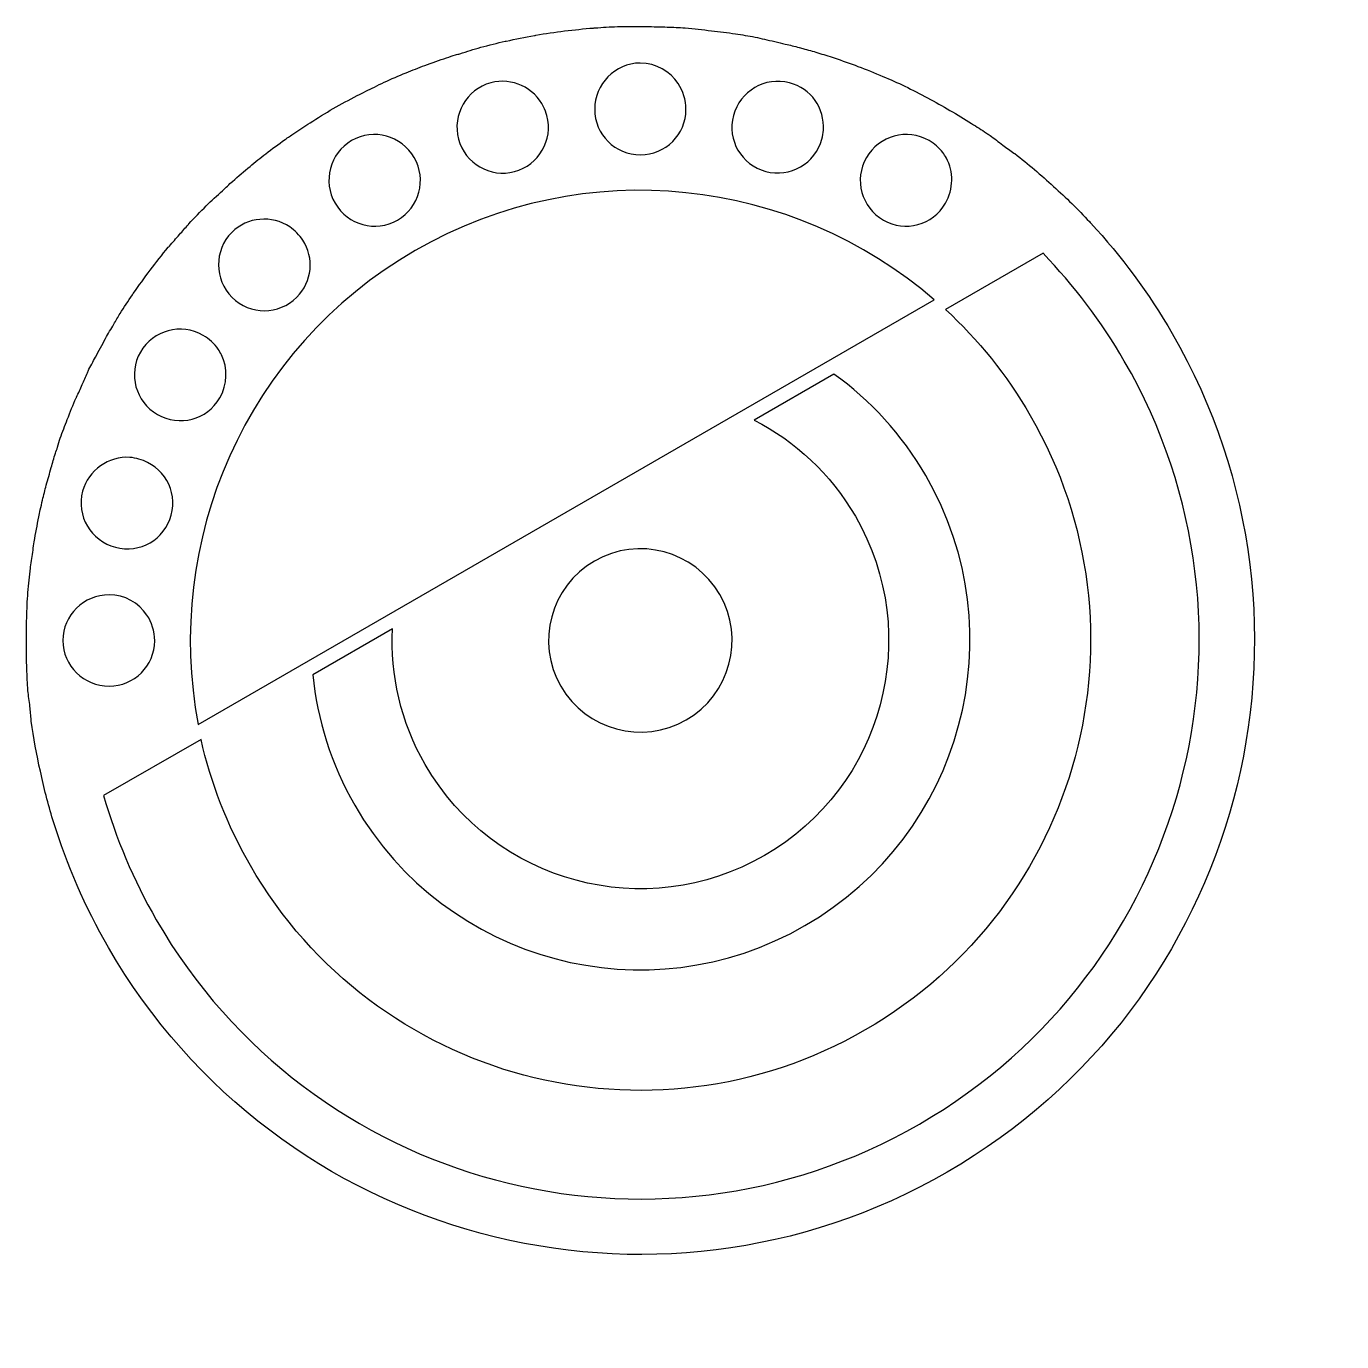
# Model space of a CAD drawing. Header units: centimetres. Extents: x -9.9 to 11.3, y -11.3 to 9.9.
import ezdxf

# ---------------------------------------------------------------- set-up
doc = ezdxf.new("R2010")
doc.units = ezdxf.units.CM
doc.header["$MEASUREMENT"] = 0
doc.layers.add('Layer 1', color=7, linetype='Continuous')

msp = doc.modelspace()

# ---------------------------------------------------------------- linework, layer by layer
at = {"layer": 'Layer 1'}
for points, knots in [([(8.58157, 4.95469), (8.20333, 5.60971), (7.7605, 6.20216), (7.26752, 6.7349), (7.26752, 6.7349), (7.26038, 6.74262), (7.25384, 6.75094), (7.24667, 6.7586), (7.24667, 6.7586), (7.06205, 6.95684), (6.86688, 7.1455), (6.66867, 7.32604), (6.66867, 7.32604), (6.465, 7.51155), (6.25682, 7.69066), (6.04015, 7.85713), (6.04015, 7.85713), (6.0366, 7.85987), (6.03222, 7.86187), (6.02866, 7.86485), (6.02866, 7.86485), (5.96932, 7.91034), (5.90625, 7.95138), (5.846, 7.9954), (5.846, 7.9954), (5.7777, 8.04529), (5.7119, 8.10165), (5.64247, 8.14968), (5.64247, 8.14968), (5.62366, 8.16275), (5.60368, 8.17488), (5.58468, 8.18783), (5.58468, 8.18783), (5.50629, 8.24124), (5.42479, 8.29165), (5.34506, 8.3427), (5.34506, 8.3427), (5.22971, 8.41649), (5.11178, 8.48592), (4.99375, 8.55469), (4.99375, 8.55469), (4.87527, 8.62374), (4.75582, 8.69119), (4.63483, 8.75513), (4.63483, 8.75513), (4.5127, 8.81968), (4.39277, 8.88473), (4.26826, 8.94401), (4.26826, 8.94401), (4.15018, 9.00024), (4.03189, 9.05151), (3.91182, 9.10298), (3.91182, 9.10298), (3.77924, 9.1599), (3.6456, 9.21375), (3.5108, 9.26481), (3.5108, 9.26481), (3.38395, 9.31279), (3.2539, 9.35709), (3.12529, 9.39984), (3.12529, 9.39984), (3.03778, 9.42892), (2.95038, 9.4573), (2.86215, 9.48394), (2.86215, 9.48394), (2.78247, 9.50801), (2.70236, 9.5307), (2.62213, 9.55277), (2.62213, 9.55277), (2.62213, 9.55277), (2.56289, 9.56863), (2.56289, 9.56863), (2.56289, 9.56863), (2.48769, 9.58884), (2.41319, 9.60605), (2.33754, 9.62449), (2.33754, 9.62449), (2.22512, 9.65181), (2.11322, 9.67794), (1.99991, 9.70133), (1.99991, 9.70133), (1.94998, 9.71163), (1.90077, 9.72722), (1.85069, 9.73678), (1.85069, 9.73678), (1.74596, 9.75672), (1.63927, 9.77331), (1.53391, 9.78989), (1.53391, 9.78989), (1.40603, 9.81004), (1.27669, 9.82374), (1.148, 9.83888), (1.148, 9.83888), (1.00625, 9.85554), (0.86315, 9.87479), (0.72061, 9.88538), (0.72061, 9.88538), (0.62494, 9.89252), (0.52993, 9.8945), (0.43398, 9.89866), (0.43398, 9.89866), (0.37846, 9.90109), (0.32283, 9.90109), (0.26724, 9.90264), (0.26724, 9.90264), (0.20891, 9.90477), (0.15044, 9.9082), (0.09203, 9.90878), (0.09203, 9.90878), (0.00417, 9.91091), (-0.08349, 9.90878), (-0.17149, 9.90665), (-0.17149, 9.90665), (-0.23801, 9.90452), (-0.30468, 9.90878), (-0.37123, 9.90665), (-0.37123, 9.90665), (-0.49104, 9.9023), (-0.61087, 9.89376), (-0.73072, 9.88507), (-0.73072, 9.88507), (-0.73984, 9.88507), (-0.74917, 9.88294), (-0.75837, 9.88294), (-0.75837, 9.88294), (-0.91332, 9.87124), (-1.06972, 9.85465), (-1.22451, 9.83555), (-1.22451, 9.83555), (-1.37833, 9.81653), (-1.53334, 9.79531), (-1.68675, 9.76895), (-1.68675, 9.76895), (-1.69508, 9.76682), (-1.70301, 9.76339), (-1.7113, 9.76202), (-1.7113, 9.76202), (-1.86401, 9.7354), (-2.01447, 9.70492), (-2.1665, 9.67089), (-2.1665, 9.67089), (-2.17106, 9.66876), (-2.1758, 9.67106), (-2.18036, 9.67089), (-2.18036, 9.67089), (-2.31252, 9.64111), (-2.44259, 9.60774), (-2.57406, 9.57235), (-2.57406, 9.57235), (-2.68794, 9.54167), (-2.80149, 9.5036), (-2.91472, 9.46865), (-2.91472, 9.46865), (-2.93709, 9.46172), (-2.9607, 9.45774), (-2.98302, 9.45063), (-2.98302, 9.45063), (-3.03112, 9.43537), (-3.07931, 9.41912), (-3.12725, 9.40312), (-3.12725, 9.40312), (-3.24522, 9.36384), (-3.36077, 9.32342), (-3.47782, 9.27942), (-3.47782, 9.27942), (-3.57963, 9.24115), (-3.68052, 9.20315), (-3.78156, 9.16129), (-3.78156, 9.16129), (-3.9001, 9.1122), (-4.01843, 9.0609), (-4.13582, 9.00685), (-4.13582, 9.00685), (-4.18834, 8.98266), (-4.23995, 8.95603), (-4.29222, 8.93086), (-4.29222, 8.93086), (-4.3847, 8.88633), (-4.47811, 8.83979), (-4.56974, 8.79212), (-4.56974, 8.79212), (-4.69986, 8.72444), (-4.82853, 8.65703), (-4.95682, 8.58298), (-4.95682, 8.58298), (-5.08448, 8.50929), (-5.20837, 8.43082), (-5.3315, 8.3524), (-5.3315, 8.3524), (-5.41859, 8.29688), (-5.50562, 8.23927), (-5.59042, 8.18147), (-5.59042, 8.18147), (-5.63834, 8.14879), (-5.68722, 8.11743), (-5.73443, 8.08404), (-5.73443, 8.08404), (-5.83995, 8.00942), (-5.94353, 7.9326), (-6.04534, 7.85449), (-6.04534, 7.85449), (-6.13211, 7.78794), (-6.21546, 7.71957), (-6.29951, 7.65056), (-6.29951, 7.65056), (-6.39615, 7.57118), (-6.48893, 7.49135), (-6.58194, 7.40886), (-6.58194, 7.40886), (-6.63751, 7.35957), (-6.69065, 7.30792), (-6.74491, 7.25756), (-6.74491, 7.25756), (-6.83178, 7.17697), (-6.92154, 7.09769), (-7.00504, 7.01443), (-7.00504, 7.01443), (-7.10081, 6.91894), (-7.19596, 6.82164), (-7.28725, 6.72278), (-7.28725, 6.72278), (-7.29041, 6.71941), (-7.29181, 6.71467), (-7.29497, 6.71129), (-7.29497, 6.71129), (-7.34398, 6.65807), (-7.39022, 6.60426), (-7.43793, 6.55012), (-7.43793, 6.55012), (-7.49297, 6.48758), (-7.54822, 6.42645), (-7.60152, 6.36272), (-7.60152, 6.36272), (-7.60687, 6.35619), (-7.61441, 6.35141), (-7.61997, 6.34488), (-7.61997, 6.34488), (-7.7195, 6.22523), (-7.81541, 6.10161), (-7.90876, 5.97792), (-7.90876, 5.97792), (-8.00271, 5.85343), (-8.09529, 5.72631), (-8.18289, 5.59798), (-8.18289, 5.59798), (-8.18806, 5.59044), (-8.19301, 5.58251), (-8.19815, 5.57488), (-8.19815, 5.57488), (-8.26564, 5.47546), (-8.33294, 5.37597), (-8.39658, 5.27441), (-8.39658, 5.27441), (-8.43196, 5.21798), (-8.46302, 5.15894), (-8.49723, 5.10188), (-8.49723, 5.10188), (-8.54244, 5.02641), (-8.58755, 4.95121), (-8.63067, 4.87467), (-8.63067, 4.87467), (-8.65936, 4.82381), (-8.68519, 4.77121), (-8.71296, 4.7199), (-8.71296, 4.7199), (-8.73937, 4.67099), (-8.7674, 4.6229), (-8.79297, 4.57359), (-8.79297, 4.57359), (-8.83245, 4.49758), (-8.87514, 4.42413), (-8.91258, 4.34721), (-8.91258, 4.34721), (-8.91714, 4.33791), (-8.9203, 4.32797), (-8.92467, 4.31873), (-8.92467, 4.31873), (-8.95503, 4.25592), (-8.97858, 4.19123), (-9.00758, 4.12784), (-9.00758, 4.12784), (-9.03822, 4.06079), (-9.06898, 3.99307), (-9.09809, 3.9254), (-9.09809, 3.9254), (-9.10022, 3.92124), (-9.10383, 3.91808), (-9.10581, 3.91391), (-9.10581, 3.91391), (-9.15564, 3.79772), (-9.2034, 3.68471), (-9.24871, 3.56683), (-9.24871, 3.56683), (-9.28704, 3.4673), (-9.326, 3.36661), (-9.36109, 3.26594), (-9.36109, 3.26594), (-9.37793, 3.2178), (-9.38899, 3.16742), (-9.40499, 3.11904), (-9.40499, 3.11904), (-9.41608, 3.08586), (-9.43003, 3.05306), (-9.44066, 3.01978), (-9.44066, 3.01978), (-9.46521, 2.94284), (-9.48456, 2.86574), (-9.50723, 2.78825), (-9.50723, 2.78825), (-9.53488, 2.69389), (-9.56255, 2.60109), (-9.58742, 2.50598), (-9.58742, 2.50598), (-9.60842, 2.42545), (-9.62882, 2.34475), (-9.64781, 2.26373), (-9.64781, 2.26373), (-9.6603, 2.21085), (-9.67398, 2.15916), (-9.68553, 2.10609), (-9.68553, 2.10609), (-9.69364, 2.0691), (-9.69902, 2.03091), (-9.70653, 1.99383), (-9.70653, 1.99383), (-9.73382, 1.8611), (-9.76048, 1.72632), (-9.78234, 1.5925), (-9.78234, 1.5925), (-9.79702, 1.50262), (-9.80656, 1.41146), (-9.81877, 1.32117), (-9.81877, 1.32117), (-9.82491, 1.27608), (-9.83582, 1.2318), (-9.84123, 1.18664), (-9.84123, 1.18664), (-9.84336, 1.17932), (-9.84123, 1.17178), (-9.84336, 1.16433), (-9.84336, 1.16433), (-9.85862, 1.03578), (-9.87369, 0.90544), (-9.88389, 0.77622), (-9.88389, 0.77622), (-9.8948, 0.63877), (-9.89836, 0.50239), (-9.90352, 0.36439), (-9.90352, 0.36439), (-9.90869, 0.22765), (-9.90987, 0.09048), (-9.90926, -0.04663), (-9.90926, -0.04663), (-9.90926, -0.18321), (-9.90713, -0.32003), (-9.90133, -0.4568), (-9.90133, -0.4568), (-9.89598, -0.57489), (-9.89261, -0.69278), (-9.88288, -0.81086), (-9.88288, -0.81086), (-9.87595, -0.89499), (-9.86009, -0.98014), (-9.85101, -1.06423), (-9.85101, -1.06423), (-9.84308, -1.13842), (-9.83892, -1.21353), (-9.82925, -1.28768), (-9.82925, -1.28768), (-9.82925, -1.28768), (-9.82925, -1.30154), (-9.82925, -1.30154), (-9.82925, -1.30154), (-9.79342, -1.5724), (-9.74236, -1.8422), (-9.68352, -2.11133), (-9.68352, -2.11133), (-9.62626, -2.37323), (-9.56042, -2.63655), (-9.48104, -2.89552), (-9.48104, -2.89552), (-9.478, -2.90564), (-9.47411, -2.91543), (-9.47092, -2.92546), (-9.47092, -2.92546), (-9.25597, -3.61868), (-8.96425, -4.29836), (-8.586, -4.9534), (-8.586, -4.9534), (-5.84919, -9.69296), (0.21218, -11.31687), (4.95247, -8.58047), (4.95247, -8.58047), (9.69276, -5.84407), (11.31689, 0.2164), (8.58008, 4.95596), (8.58008, 4.95596), (8.58008, 4.95596), (8.58157, 4.95469), (8.58157, 4.95469)], [0, 0, 0, 0, 0.00990099, 0.00990099, 0.00990099, 0.00990099, 0.01980198, 0.01980198, 0.01980198, 0.01980198, 0.02970297, 0.02970297, 0.02970297, 0.02970297, 0.03960396, 0.03960396, 0.03960396, 0.03960396, 0.04950495, 0.04950495, 0.04950495, 0.04950495, 0.05940594, 0.05940594, 0.05940594, 0.05940594, 0.06930693, 0.06930693, 0.06930693, 0.06930693, 0.07920792, 0.07920792, 0.07920792, 0.07920792, 0.08910891, 0.08910891, 0.08910891, 0.08910891, 0.0990099, 0.0990099, 0.0990099, 0.0990099, 0.10891089, 0.10891089, 0.10891089, 0.10891089, 0.11881188, 0.11881188, 0.11881188, 0.11881188, 0.12871287, 0.12871287, 0.12871287, 0.12871287, 0.13861386, 0.13861386, 0.13861386, 0.13861386, 0.14851485, 0.14851485, 0.14851485, 0.14851485, 0.15841584, 0.15841584, 0.15841584, 0.15841584, 0.16831683, 0.16831683, 0.16831683, 0.16831683, 0.17821782, 0.17821782, 0.17821782, 0.17821782, 0.18811881, 0.18811881, 0.18811881, 0.18811881, 0.1980198, 0.1980198, 0.1980198, 0.1980198, 0.20792079, 0.20792079, 0.20792079, 0.20792079, 0.21782178, 0.21782178, 0.21782178, 0.21782178, 0.22772277, 0.22772277, 0.22772277, 0.22772277, 0.23762376, 0.23762376, 0.23762376, 0.23762376, 0.24752475, 0.24752475, 0.24752475, 0.24752475, 0.25742574, 0.25742574, 0.25742574, 0.25742574, 0.26732673, 0.26732673, 0.26732673, 0.26732673, 0.27722772, 0.27722772, 0.27722772, 0.27722772, 0.28712871, 0.28712871, 0.28712871, 0.28712871, 0.2970297, 0.2970297, 0.2970297, 0.2970297, 0.30693069, 0.30693069, 0.30693069, 0.30693069, 0.31683168, 0.31683168, 0.31683168, 0.31683168, 0.32673267, 0.32673267, 0.32673267, 0.32673267, 0.33663366, 0.33663366, 0.33663366, 0.33663366, 0.34653465, 0.34653465, 0.34653465, 0.34653465, 0.35643564, 0.35643564, 0.35643564, 0.35643564, 0.36633663, 0.36633663, 0.36633663, 0.36633663, 0.37623762, 0.37623762, 0.37623762, 0.37623762, 0.38613861, 0.38613861, 0.38613861, 0.38613861, 0.3960396, 0.3960396, 0.3960396, 0.3960396, 0.40594059, 0.40594059, 0.40594059, 0.40594059, 0.41584158, 0.41584158, 0.41584158, 0.41584158, 0.42574257, 0.42574257, 0.42574257, 0.42574257, 0.43564356, 0.43564356, 0.43564356, 0.43564356, 0.44554455, 0.44554455, 0.44554455, 0.44554455, 0.45544554, 0.45544554, 0.45544554, 0.45544554, 0.46534653, 0.46534653, 0.46534653, 0.46534653, 0.47524752, 0.47524752, 0.47524752, 0.47524752, 0.48514851, 0.48514851, 0.48514851, 0.48514851, 0.4950495, 0.4950495, 0.4950495, 0.4950495, 0.5049505, 0.5049505, 0.5049505, 0.5049505, 0.51485149, 0.51485149, 0.51485149, 0.51485149, 0.52475248, 0.52475248, 0.52475248, 0.52475248, 0.53465347, 0.53465347, 0.53465347, 0.53465347, 0.54455446, 0.54455446, 0.54455446, 0.54455446, 0.55445545, 0.55445545, 0.55445545, 0.55445545, 0.56435644, 0.56435644, 0.56435644, 0.56435644, 0.57425743, 0.57425743, 0.57425743, 0.57425743, 0.58415842, 0.58415842, 0.58415842, 0.58415842, 0.59405941, 0.59405941, 0.59405941, 0.59405941, 0.6039604, 0.6039604, 0.6039604, 0.6039604, 0.61386139, 0.61386139, 0.61386139, 0.61386139, 0.62376238, 0.62376238, 0.62376238, 0.62376238, 0.63366337, 0.63366337, 0.63366337, 0.63366337, 0.64356436, 0.64356436, 0.64356436, 0.64356436, 0.65346535, 0.65346535, 0.65346535, 0.65346535, 0.66336634, 0.66336634, 0.66336634, 0.66336634, 0.67326733, 0.67326733, 0.67326733, 0.67326733, 0.68316832, 0.68316832, 0.68316832, 0.68316832, 0.69306931, 0.69306931, 0.69306931, 0.69306931, 0.7029703, 0.7029703, 0.7029703, 0.7029703, 0.71287129, 0.71287129, 0.71287129, 0.71287129, 0.72277228, 0.72277228, 0.72277228, 0.72277228, 0.73267327, 0.73267327, 0.73267327, 0.73267327, 0.74257426, 0.74257426, 0.74257426, 0.74257426, 0.75247525, 0.75247525, 0.75247525, 0.75247525, 0.76237624, 0.76237624, 0.76237624, 0.76237624, 0.77227723, 0.77227723, 0.77227723, 0.77227723, 0.78217822, 0.78217822, 0.78217822, 0.78217822, 0.79207921, 0.79207921, 0.79207921, 0.79207921, 0.8019802, 0.8019802, 0.8019802, 0.8019802, 0.81188119, 0.81188119, 0.81188119, 0.81188119, 0.82178218, 0.82178218, 0.82178218, 0.82178218, 0.83168317, 0.83168317, 0.83168317, 0.83168317, 0.84158416, 0.84158416, 0.84158416, 0.84158416, 0.85148515, 0.85148515, 0.85148515, 0.85148515, 0.86138614, 0.86138614, 0.86138614, 0.86138614, 0.87128713, 0.87128713, 0.87128713, 0.87128713, 0.88118812, 0.88118812, 0.88118812, 0.88118812, 0.89108911, 0.89108911, 0.89108911, 0.89108911, 0.9009901, 0.9009901, 0.9009901, 0.9009901, 0.91089109, 0.91089109, 0.91089109, 0.91089109, 0.92079208, 0.92079208, 0.92079208, 0.92079208, 0.93069307, 0.93069307, 0.93069307, 0.93069307, 0.94059406, 0.94059406, 0.94059406, 0.94059406, 0.95049505, 0.95049505, 0.95049505, 0.95049505, 0.96039604, 0.96039604, 0.96039604, 0.96039604, 0.97029703, 0.97029703, 0.97029703, 0.97029703, 0.98019802, 0.98019802, 0.98019802, 0.98019802, 1, 1, 1, 1]), ([(0.61081, 8.98529), (0.69017, 8.86659), (0.73559, 8.72406), (0.73559, 8.57102), (0.73559, 8.57102), (0.73559, 8.16287), (0.40793, 7.83872), (-0.00028, 7.83872), (-0.00028, 7.83872), (-0.40849, 7.83872), (-0.73805, 8.16323), (-0.73805, 8.57136), (-0.73805, 8.57136), (-0.73805, 8.97949), (-0.4112, 9.31749), (-0.00302, 9.31749), (-0.00302, 9.31749), (0.2521, 9.31749), (0.47856, 9.1831), (0.6108, 8.98529), (0.6108, 8.98529), (0.6108, 8.98529), (0.61081, 8.98529), (0.61081, 8.98529)], [0, 0, 0, 0, 0.14285714, 0.14285714, 0.14285714, 0.14285714, 0.28571429, 0.28571429, 0.28571429, 0.28571429, 0.42857143, 0.42857143, 0.42857143, 0.42857143, 0.57142857, 0.57142857, 0.57142857, 0.57142857, 0.71428571, 0.71428571, 0.71428571, 0.71428571, 1, 1, 1, 1]), ([(-1.56184, 8.61071), (-1.5399, 8.56667), (-1.52218, 8.51887), (-1.50898, 8.46959), (-1.50898, 8.46959), (-1.40332, 8.07536), (-1.63773, 7.67256), (-2.03203, 7.56694), (-2.03203, 7.56694), (-2.4263, 7.4613), (-2.82916, 7.69567), (-2.93482, 8.08991), (-2.93482, 8.08991), (-3.04048, 8.48415), (-2.80916, 8.89229), (-2.41487, 8.99793), (-2.41487, 8.99793), (-2.06987, 9.09035), (-1.71543, 8.91903), (-1.56185, 8.61071), (-1.56185, 8.61071), (-1.56185, 8.61071), (-1.56184, 8.61071), (-1.56184, 8.61071)], [0, 0, 0, 0, 0.14285714, 0.14285714, 0.14285714, 0.14285714, 0.28571429, 0.28571429, 0.28571429, 0.28571429, 0.42857143, 0.42857143, 0.42857143, 0.42857143, 0.57142857, 0.57142857, 0.57142857, 0.57142857, 0.71428571, 0.71428571, 0.71428571, 0.71428571, 1, 1, 1, 1]), ([(2.81938, 8.71548), (2.91517, 8.57958), (2.96424, 8.40708), (2.95366, 8.23519), (2.95366, 8.23519), (2.95062, 8.18608), (2.94217, 8.14148), (2.92895, 8.09219), (2.92895, 8.09219), (2.82329, 7.69797), (2.41665, 7.46323), (2.02237, 7.56887), (2.02237, 7.56887), (1.62809, 7.67451), (1.3964, 8.07572), (1.50204, 8.46996), (1.50204, 8.46996), (1.60768, 8.8642), (2.01125, 9.10429), (2.40552, 8.99865), (2.40552, 8.99865), (2.57803, 8.95243), (2.72357, 8.85141), (2.81938, 8.71548)], [0, 0, 0, 0, 0.14285714, 0.14285714, 0.14285714, 0.14285714, 0.28571429, 0.28571429, 0.28571429, 0.28571429, 0.42857143, 0.42857143, 0.42857143, 0.42857143, 0.57142857, 0.57142857, 0.57142857, 0.57142857, 0.71428571, 0.71428571, 0.71428571, 0.71428571, 1, 1, 1, 1]), ([(-3.64955, 7.79174), (-3.44544, 7.43828), (-3.56583, 6.98904), (-3.91936, 6.78496), (-3.91936, 6.78496), (-4.27289, 6.58088), (-4.72218, 6.70128), (-4.92628, 7.05473), (-4.92628, 7.05473), (-5.13038, 7.40818), (-5.01307, 7.8628), (-4.65956, 8.06687), (-4.65956, 8.06687), (-4.30605, 8.27094), (-3.85363, 8.1452), (-3.64954, 7.79175), (-3.64954, 7.79175), (-3.64954, 7.79175), (-3.64955, 7.79174), (-3.64955, 7.79174)], [0, 0, 0, 0, 0.16666667, 0.16666667, 0.16666667, 0.16666667, 0.33333333, 0.33333333, 0.33333333, 0.33333333, 0.5, 0.5, 0.5, 0.5, 0.66666667, 0.66666667, 0.66666667, 0.66666667, 1, 1, 1, 1]), ([(4.93715, 7.78541), (5.05528, 7.56551), (5.05668, 7.28674), (4.92268, 7.05477), (4.92268, 7.05477), (4.71857, 6.70132), (4.27398, 6.57969), (3.92047, 6.78375), (3.92047, 6.78375), (3.56696, 6.98781), (3.4422, 7.43772), (3.6463, 7.79117), (3.6463, 7.79117), (3.8504, 8.14462), (4.30572, 8.27245), (4.65923, 8.06839), (4.65923, 8.06839), (4.74761, 8.01738), (4.82156, 7.95032), (4.87907, 7.87349), (4.87907, 7.87349), (4.90065, 7.84468), (4.92022, 7.8168), (4.93708, 7.78539), (4.93708, 7.78539), (4.93708, 7.78539), (4.93715, 7.78541), (4.93715, 7.78541)], [0, 0, 0, 0, 0.125, 0.125, 0.125, 0.125, 0.25, 0.25, 0.25, 0.25, 0.375, 0.375, 0.375, 0.375, 0.5, 0.5, 0.5, 0.5, 0.625, 0.625, 0.625, 0.625, 0.75, 0.75, 0.75, 0.75, 1, 1, 1, 1]), ([(4.74143, 5.49837), (4.74143, 5.49837), (-7.13535, -1.35767), (-7.13535, -1.35767), (-7.13535, -1.35767), (-7.69766, 1.59373), (-6.38371, 4.70444), (-3.6344, 6.29151), (-3.6344, 6.29151), (-0.88509, 7.87858), (2.46622, 7.46096), (4.74143, 5.49836), (4.74143, 5.49836), (4.74143, 5.49836), (4.74143, 5.49837), (4.74143, 5.49837)], [0, 0, 0, 0, 0.2, 0.2, 0.2, 0.2, 0.4, 0.4, 0.4, 0.4, 0.6, 0.6, 0.6, 0.6, 1, 1, 1, 1]), ([(-5.44838, 6.46013), (-5.25928, 6.17365), (-5.29315, 5.79113), (-5.54569, 5.53863), (-5.54569, 5.53863), (-5.83435, 5.25003), (-6.30043, 5.24845), (-6.58906, 5.5365), (-6.58906, 5.5365), (-6.8777, 5.82508), (-6.88237, 6.29647), (-6.5938, 6.58507), (-6.5938, 6.58507), (-6.34124, 6.83758), (-5.94557, 6.86472), (-5.65838, 6.6745), (-5.65838, 6.6745), (-5.61735, 6.64733), (-5.58031, 6.61199), (-5.54424, 6.57592), (-5.54424, 6.57592), (-5.50817, 6.53985), (-5.47546, 6.5005), (-5.44845, 6.45958), (-5.44845, 6.45958), (-5.44845, 6.45958), (-5.44838, 6.46013), (-5.44838, 6.46013)], [0, 0, 0, 0, 0.125, 0.125, 0.125, 0.125, 0.25, 0.25, 0.25, 0.25, 0.375, 0.375, 0.375, 0.375, 0.5, 0.5, 0.5, 0.5, 0.625, 0.625, 0.625, 0.625, 0.75, 0.75, 0.75, 0.75, 1, 1, 1, 1]), ([(7.80909, 4.50877), (10.29883, 0.19706), (8.81722, -5.31466), (4.50488, -7.80403), (4.50488, -7.80403), (0.19254, -10.2934), (-5.3223, -8.82045), (-7.81204, -4.50876), (-7.81204, -4.50876), (-8.18467, -3.86345), (-8.46367, -3.18888), (-8.66227, -2.50371), (-8.66227, -2.50371), (-8.66227, -2.50371), (-7.0905, -1.59638), (-7.0905, -1.59638), (-7.0905, -1.59638), (-6.93313, -2.2935), (-6.67006, -2.98097), (-6.2939, -3.63238), (-6.2939, -3.63238), (-4.28756, -7.10697), (0.1533, -8.29217), (3.62837, -6.28613), (3.62837, -6.28613), (7.10344, -4.28009), (8.29731, 0.15784), (6.29098, 3.6324), (6.29098, 3.6324), (5.91482, 4.28384), (5.4509, 4.85534), (4.92575, 5.34019), (4.92575, 5.34019), (4.92575, 5.34019), (6.49754, 6.2475), (6.49754, 6.2475), (6.49754, 6.2475), (6.99171, 5.73296), (7.43648, 5.15408), (7.80909, 4.50877)], [0, 0, 0, 0, 0.09090909, 0.09090909, 0.09090909, 0.09090909, 0.18181818, 0.18181818, 0.18181818, 0.18181818, 0.27272727, 0.27272727, 0.27272727, 0.27272727, 0.36363636, 0.36363636, 0.36363636, 0.36363636, 0.45454545, 0.45454545, 0.45454545, 0.45454545, 0.54545455, 0.54545455, 0.54545455, 0.54545455, 0.63636364, 0.63636364, 0.63636364, 0.63636364, 0.72727273, 0.72727273, 0.72727273, 0.72727273, 0.81818182, 0.81818182, 0.81818182, 0.81818182, 1, 1, 1, 1]), ([(-6.81352, 4.69948), (-6.79316, 4.66994), (-6.77642, 4.64018), (-6.76086, 4.60831), (-6.76086, 4.60831), (-6.65722, 4.3958), (-6.66095, 4.13387), (-6.78851, 3.91296), (-6.78851, 3.91296), (-6.99262, 3.55951), (-7.4403, 3.44323), (-7.79381, 3.64729), (-7.79381, 3.64729), (-8.14732, 3.85135), (-8.27208, 4.30126), (-8.06798, 4.65473), (-8.06798, 4.65473), (-7.86388, 5.0082), (-7.41081, 5.12755), (-7.05731, 4.92349), (-7.05731, 4.92349), (-6.95789, 4.86609), (-6.87457, 4.78812), (-6.81352, 4.69949), (-6.81352, 4.69949), (-6.81352, 4.69949), (-6.81352, 4.69948), (-6.81352, 4.69948)], [0, 0, 0, 0, 0.125, 0.125, 0.125, 0.125, 0.25, 0.25, 0.25, 0.25, 0.375, 0.375, 0.375, 0.375, 0.5, 0.5, 0.5, 0.5, 0.625, 0.625, 0.625, 0.625, 0.75, 0.75, 0.75, 0.75, 1, 1, 1, 1]), ([(4.60656, 2.66006), (6.07485, 0.1173), (5.19903, -3.13389), (2.65588, -4.60196), (2.65588, -4.60196), (0.11273, -6.07003), (-3.14121, -5.2028), (-4.60947, -2.66004), (-4.60947, -2.66004), (-4.99477, -1.99281), (-5.2131, -1.27618), (-5.28804, -0.55589), (-5.28804, -0.55589), (-5.28804, -0.55589), (-4.00059, 0.18731), (-4.00059, 0.18731), (-4.00059, 0.18731), (-4.03581, -0.55324), (-3.87035, -1.31408), (-3.47224, -2.00353), (-3.47224, -2.00353), (-2.3658, -3.91965), (0.08599, -4.57649), (2.00238, -3.47023), (2.00238, -3.47023), (3.91877, -2.36397), (4.57574, 0.08746), (3.4693, 2.00356), (3.4693, 2.00356), (3.07118, 2.69303), (2.4949, 3.21673), (1.83587, 3.5565), (1.83587, 3.5565), (1.83587, 3.5565), (3.12332, 4.2997), (3.12332, 4.2997), (3.12332, 4.2997), (3.70973, 3.87467), (4.22128, 3.32728), (4.60655, 2.66007), (4.60655, 2.66007), (4.60655, 2.66007), (4.60656, 2.66006), (4.60656, 2.66006)], [0, 0, 0, 0, 0.08333333, 0.08333333, 0.08333333, 0.08333333, 0.16666667, 0.16666667, 0.16666667, 0.16666667, 0.25, 0.25, 0.25, 0.25, 0.33333333, 0.33333333, 0.33333333, 0.33333333, 0.41666667, 0.41666667, 0.41666667, 0.41666667, 0.5, 0.5, 0.5, 0.5, 0.58333333, 0.58333333, 0.58333333, 0.58333333, 0.66666667, 0.66666667, 0.66666667, 0.66666667, 0.75, 0.75, 0.75, 0.75, 0.83333333, 0.83333333, 0.83333333, 0.83333333, 1, 1, 1, 1]), ([(-7.64385, 2.58247), (-7.54987, 2.4189), (-7.51863, 2.22066), (-7.57145, 2.02355), (-7.57145, 2.02355), (-7.67711, 1.62933), (-8.07838, 1.39766), (-8.47268, 1.5033), (-8.47268, 1.5033), (-8.86698, 1.60894), (-9.10711, 2.01243), (-9.00145, 2.40664), (-9.00145, 2.40664), (-8.90901, 2.75159), (-8.58173, 2.97587), (-8.23789, 2.9547), (-8.23789, 2.9547), (-8.18878, 2.95166), (-8.14105, 2.93786), (-8.09178, 2.92461), (-8.09178, 2.92461), (-7.89463, 2.87181), (-7.73786, 2.74604), (-7.64385, 2.58246), (-7.64385, 2.58246), (-7.64385, 2.58246), (-7.64385, 2.58247), (-7.64385, 2.58247)], [0, 0, 0, 0, 0.125, 0.125, 0.125, 0.125, 0.25, 0.25, 0.25, 0.25, 0.375, 0.375, 0.375, 0.375, 0.5, 0.5, 0.5, 0.5, 0.625, 0.625, 0.625, 0.625, 0.75, 0.75, 0.75, 0.75, 1, 1, 1, 1]), ([(1.28062, 0.74012), (1.68883, 0.03321), (1.44576, -0.87374), (0.73874, -1.28189), (0.73874, -1.28189), (0.03172, -1.69004), (-0.87536, -1.44701), (-1.28357, -0.7401), (-1.28357, -0.7401), (-1.69178, -0.03319), (-1.44871, 0.87379), (-0.7417, 1.28191), (-0.7417, 1.28191), (-0.03469, 1.69003), (0.87242, 1.44703), (1.28061, 0.74011), (1.28061, 0.74011), (1.28061, 0.74011), (1.28062, 0.74012), (1.28062, 0.74012)], [0, 0, 0, 0, 0.16666667, 0.16666667, 0.16666667, 0.16666667, 0.33333333, 0.33333333, 0.33333333, 0.33333333, 0.5, 0.5, 0.5, 0.5, 0.66666667, 0.66666667, 0.66666667, 0.66666667, 1, 1, 1, 1]), ([(-7.96303, 0.41012), (-7.88367, 0.29253), (-7.83825, 0.1489), (-7.83825, -0.00415), (-7.83825, -0.00415), (-7.83825, -0.41228), (-8.16591, -0.73645), (-8.57412, -0.73645), (-8.57412, -0.73645), (-8.98233, -0.73645), (-9.32033, -0.40967), (-9.32033, -0.00153), (-9.32033, -0.00153), (-9.32033, 0.40661), (-8.98195, 0.73697), (-8.57376, 0.73697), (-8.57376, 0.73697), (-8.31864, 0.73697), (-8.09527, 0.60612), (-7.96303, 0.41012)], [0, 0, 0, 0, 0.16666667, 0.16666667, 0.16666667, 0.16666667, 0.33333333, 0.33333333, 0.33333333, 0.33333333, 0.5, 0.5, 0.5, 0.5, 0.66666667, 0.66666667, 0.66666667, 0.66666667, 1, 1, 1, 1])]:
    msp.add_open_spline(points, degree=3, knots=knots, dxfattribs=at)

doc.saveas('drawing.dxf')
